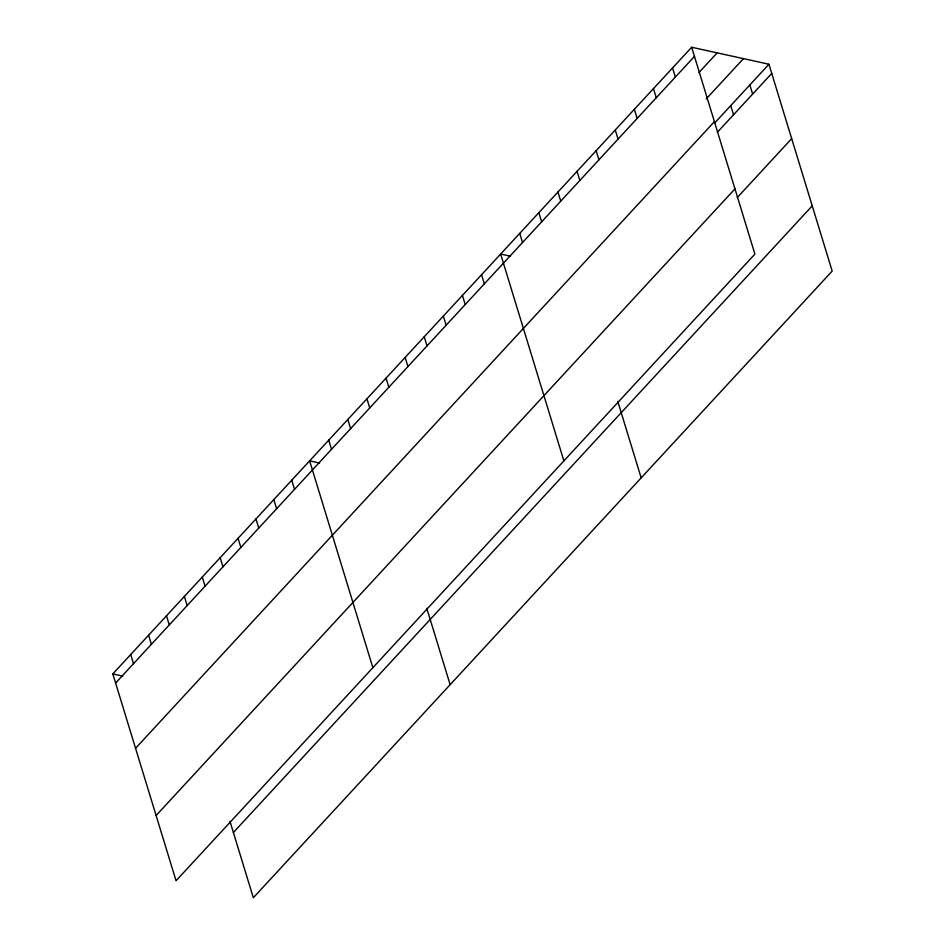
<?xml version="1.0" encoding="UTF-8"?>
<svg xmlns="http://www.w3.org/2000/svg" width="945" height="945" viewBox="0 0 945 945"><rect width="100%" height="100%" fill="white"/><g stroke="black" fill="none" stroke-linecap="round" stroke-linejoin="round"><path stroke-width="1.42" d="M691.669 47.25L754.901 254.099L176.053 880.752L112.821 673.903L691.669 47.25L768.947 64.248L832.179 271.097L253.331 897.75L229.966 821.311M115.609 683.046L694.457 56.393M699.016 72.505L717.16 52.861M706.187 98.965L743.443 58.637M135.56 748.286L714.408 121.633M714.503 123.193L768.947 64.248M717.302 132.335L771.746 73.403M156.114 815.511L734.962 188.858M737.242 197.576L791.686 138.643M233.391 832.51L812.239 205.856M510.56 256.225L500.649 254.051L563.881 460.888M319.54 463.026L309.629 460.841L372.862 667.69M112.821 673.903L122.732 676.088M749.846 84.932L752.633 94.075M730.745 105.616L733.533 114.758M672.556 67.934L675.356 77.077M653.456 88.606L656.255 97.76M634.355 109.289L637.154 118.432M615.254 129.973L618.054 139.116M596.153 150.645L598.953 159.799M577.052 171.328L579.852 180.471M557.952 192.012L560.751 201.155M617.794 401.448L641.159 477.886M538.851 212.684L541.65 221.839M519.75 233.368L522.538 242.511M481.548 274.723L484.336 283.878M462.436 295.407L465.235 304.55M443.335 316.079L446.135 325.234M424.234 336.763L427.034 345.917M405.133 357.446L407.933 366.589M386.032 378.118L388.832 387.273M366.932 398.802L369.731 407.957M426.774 608.249L450.139 684.688M347.831 419.486L350.63 428.628M328.73 440.157L331.53 449.312M291.733 480.214L294.533 489.356M273.837 499.586L276.637 508.729M255.953 518.947L258.753 528.101M238.057 538.319L240.857 547.462M220.173 557.692L222.961 566.835M202.277 577.052L205.077 586.207M184.381 596.425L187.181 605.58M166.497 615.797L169.285 624.94M148.601 635.17L151.401 644.313M130.705 654.531L133.505 663.685"/></g></svg>
